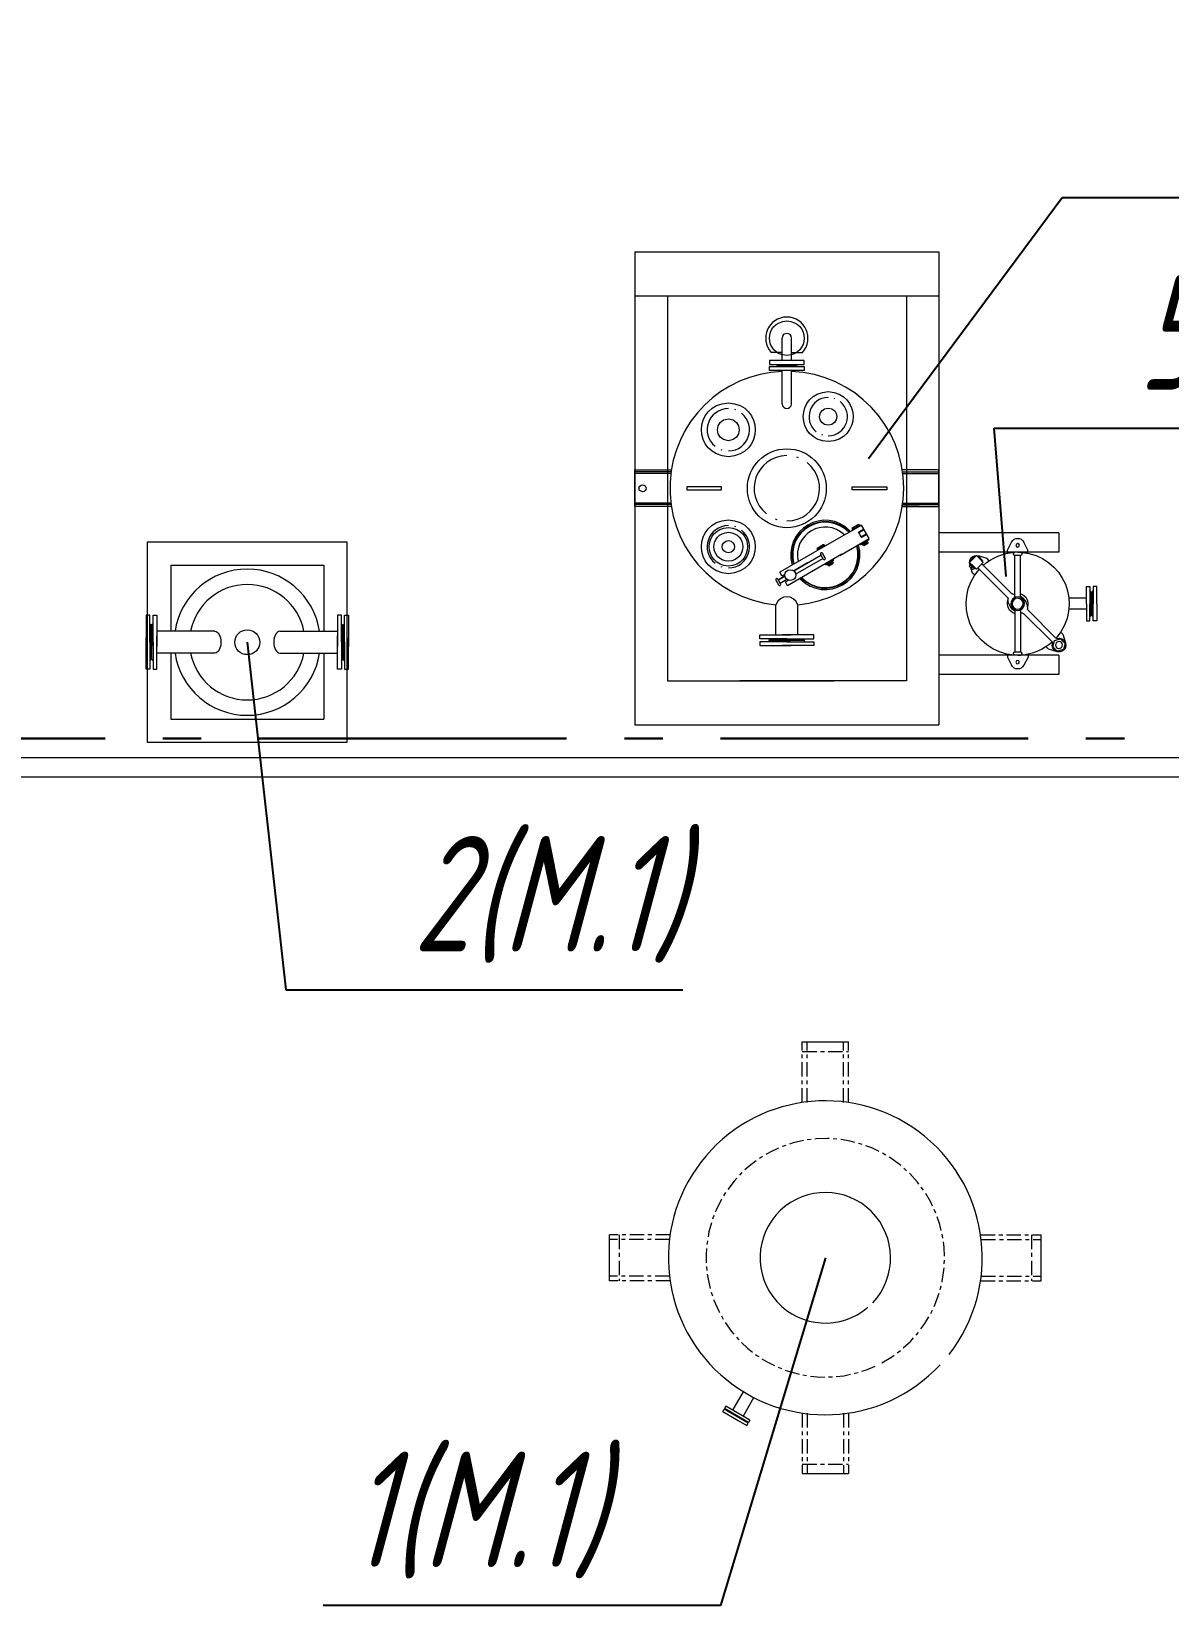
# Model space of a CAD drawing. Header units: millimetres. Extents: x -14296 to 10264, y -13087 to -5602.
# Drawn here: x -1694.94 to -1665.39, y -12678.34 to -12637.43 of the extents above; entities that cross this region are included whole.
import ezdxf
from ezdxf import colors
from ezdxf.entities.mleader import LeaderData, LeaderLine
from ezdxf.math import Vec2, Vec3

# ---------------------------------------------------------------- set-up
doc = ezdxf.new("R2010")
doc.units = ezdxf.units.MM
doc.linetypes.add('CENTER2', pattern=[1.125, 0.75, -0.125, 0.125, -0.125])
doc.linetypes.add('gost6', pattern=[12, 8, -1.5, 1, -1.5])
for name, color, linetype, lineweight in [('Заземление (Сущ)', 6, 'gost6', 25), ('Линия выноска', 137, 'Continuous', 25), ('Строительный', 251, 'Continuous', 13), ('Технологическое', 156, 'Continuous', 18)]:
    doc.layers.add(name, color=color, linetype=linetype, lineweight=lineweight)
doc.styles.add('Simplex', font='simplex.shx', dxfattribs={"width": 0.7, "oblique": 15})
doc.linetypes.add('ограждение1', pattern='A,0.25,-0.1,[133,ltypeshp.shx,S=0.1,R=0,X=-0.1,Y=0],-0.1,1', length=1.45)

# ---------------------------------------------------------------- blocks, each defined once
blk = doc.blocks.new('_None')

msp = doc.modelspace()

# ---------------------------------------------------------------- linework, layer by layer
at = {"layer": 'Заземление (Сущ)', "lineweight": 30}
msp.add_line((-1737.03241, -12655.80291), (-1554.80741, -12655.80291), dxfattribs=at)
at = {"layer": 'Строительный'}
for p, q in [((-1679.25788, -12643.15291), (-1679.25788, -12655.45291)), ((-1679.25788, -12643.15291), (-1671.35693, -12643.15291)), ((-1671.35693, -12643.15291), (-1671.35693, -12655.45291)), ((-1668.23723, -12650.464), (-1671.35693, -12650.464)), ((-1668.23723, -12650.464), (-1668.23723, -12650.964)), ((-1668.23723, -12650.964), (-1671.35693, -12650.964)), ((-1691.32567, -12651.30291), (-1687.34365, -12651.30291)), ((-1691.32567, -12651.30291), (-1691.32567, -12653.01853)), ((-1687.34365, -12651.30291), (-1687.34365, -12653.01853)), ((-1691.32567, -12653.58729), (-1691.32567, -12655.30291)), ((-1687.34365, -12653.58729), (-1687.34365, -12655.30291)), ((-1668.23723, -12653.64049), (-1671.35693, -12653.64049)), ((-1668.23723, -12653.64049), (-1668.23723, -12654.14049)), ((-1668.23723, -12654.14049), (-1671.35693, -12654.14049)), ((-1691.32567, -12655.30291), (-1687.34365, -12655.30291)), ((-1679.25788, -12655.45291), (-1671.35693, -12655.45291))]:
    msp.add_line(p, q, dxfattribs=at)
at = {"layer": 'Строительный', "ltscale": 0.3}
msp.add_line((-1739.30741, -12656.30291), (-1555.30741, -12656.30291), dxfattribs=at)
at = {"layer": 'Строительный', "linetype": 'ограждение1', "ltscale": 3}
msp.add_line((-1739.80741, -12656.80291), (-1555.80741, -12656.80291), dxfattribs=at)
at = {"layer": 'Строительный'}
for points in [[(-1679.25788, -12644.30291), (-1671.35693, -12644.30291)], [(-1678.41324, -12644.30291), (-1678.41324, -12654.30291), (-1674.08609, -12654.30291)], [(-1672.20157, -12644.30291), (-1672.20157, -12654.30291), (-1676.52873, -12654.30291)], [(-1691.93466, -12655.90291), (-1686.73466, -12655.90291), (-1686.73466, -12650.70291), (-1691.93466, -12650.70291), (-1691.93466, -12655.90291)]]:
    msp.add_lwpolyline(points, dxfattribs=at)
at = {"layer": 'Технологическое'}
for p, q in [((-1691.86413, -12653.30291), (-1691.86413, -12654.00338)), ((-1686.80519, -12653.30291), (-1686.80519, -12654.00338)), ((-1674.90741, -12663.69291), (-1673.70741, -12663.69291)), ((-1679.91741, -12669.90291), (-1679.91741, -12668.70291)), ((-1668.69741, -12669.90291), (-1668.69741, -12668.70291)), ((-1676.71054, -12673.26524), (-1676.4334, -12672.78523)), ((-1676.17116, -12672.939), (-1676.44727, -12673.41724)), ((-1676.97067, -12673.2998), (-1676.93667, -12673.24091)), ((-1676.97067, -12673.2998), (-1676.5723, -12673.5298)), ((-1676.31313, -12673.60091), (-1676.93667, -12673.24091)), ((-1676.89067, -12673.16124), (-1676.92467, -12673.22013)), ((-1676.30113, -12673.58013), (-1676.92467, -12673.22013)), ((-1676.26713, -12673.52124), (-1676.89067, -12673.16124)), ((-1676.8346, -12673.27213), (-1676.83021, -12673.28852)), ((-1676.40759, -12673.53252), (-1676.83021, -12673.28852)), ((-1676.8137, -12673.31191), (-1676.8077, -12673.30152)), ((-1676.74281, -12673.32513), (-1676.8017, -12673.29113)), ((-1676.483, -12673.47513), (-1676.42411, -12673.50913)), ((-1676.5723, -12673.5298), (-1676.34713, -12673.6598)), ((-1676.43611, -12673.52991), (-1676.43011, -12673.51952)), ((-1676.3912, -12673.52813), (-1676.40759, -12673.53252)), ((-1676.34713, -12673.6598), (-1676.31313, -12673.60091)), ((-1676.26713, -12673.52124), (-1676.30113, -12673.58013)), ((-1674.90741, -12674.91291), (-1673.70741, -12674.91291))]:
    msp.add_line(p, q, dxfattribs=at)
at = {"layer": 'Технологическое', "linetype": 'CENTER2', "ltscale": 0.5}
for p, q in [((-1674.90741, -12665.26727), (-1674.90741, -12663.69291)), ((-1674.78241, -12665.26727), (-1674.78241, -12663.69291)), ((-1673.83241, -12665.26727), (-1673.83241, -12663.69291)), ((-1673.70741, -12665.26727), (-1673.70741, -12663.69291)), ((-1674.90741, -12663.94291), (-1673.70741, -12663.94291)), ((-1678.34305, -12668.70291), (-1679.91741, -12668.70291)), ((-1678.35966, -12668.82791), (-1679.91741, -12668.82791)), ((-1679.66741, -12668.70291), (-1679.66741, -12669.90291)), ((-1670.27177, -12668.70291), (-1668.69741, -12668.70291)), ((-1670.25515, -12668.82791), (-1668.69741, -12668.82791)), ((-1668.94741, -12668.70291), (-1668.94741, -12669.90291)), ((-1678.35966, -12669.77791), (-1679.91741, -12669.77791)), ((-1670.25515, -12669.77791), (-1668.69741, -12669.77791)), ((-1678.34305, -12669.90291), (-1679.91741, -12669.90291)), ((-1670.27177, -12669.90291), (-1668.69741, -12669.90291)), ((-1674.90741, -12673.33855), (-1674.90741, -12674.91291)), ((-1674.78241, -12673.33855), (-1674.78241, -12674.91291)), ((-1673.83241, -12673.33855), (-1673.83241, -12674.91291)), ((-1673.70741, -12673.33855), (-1673.70741, -12674.91291)), ((-1674.90741, -12674.66291), (-1673.70741, -12674.66291))]:
    msp.add_line(p, q, dxfattribs=at)
at = {"layer": 'Технологическое', "linetype": 'Continuous'}
for points in [[(-1675.43291, -12645.98188), (-1675.43291, -12645.4005)], [(-1675.18402, -12645.98188), (-1675.18402, -12645.4005)], [(-1674.8578, -12645.98188), (-1675.75913, -12645.98188), (-1675.75913, -12646.08226)], [(-1675.75913, -12646.08226), (-1674.8578, -12646.08226)], [(-1675.43291, -12645.77275), (-1675.71522, -12645.77275)], [(-1675.5793, -12646.08226), (-1675.55837, -12646.10112)], [(-1675.55837, -12646.10112), (-1675.55837, -12646.122)], [(-1675.05855, -12646.10112), (-1675.55837, -12646.10112)], [(-1675.43291, -12645.96515), (-1675.43291, -12645.98188), (-1675.43291, -12645.96934)], [(-1675.18402, -12645.98188), (-1675.43291, -12645.98188)], [(-1675.18402, -12645.77275), (-1674.90171, -12645.77275)], [(-1675.18402, -12645.96515), (-1675.18402, -12645.98188), (-1675.18402, -12645.96934)], [(-1675.03766, -12646.08226), (-1675.05855, -12646.10112)], [(-1675.05855, -12646.10112), (-1675.05855, -12646.122)], [(-1674.8578, -12646.08226), (-1674.8578, -12645.98188)], [(-1675.75913, -12646.14086), (-1674.8578, -12646.14086)], [(-1674.8578, -12646.24124), (-1675.75913, -12646.24124), (-1675.75913, -12646.14086)], [(-1675.5793, -12646.14086), (-1675.55837, -12646.122)], [(-1675.05855, -12646.122), (-1675.55837, -12646.122)], [(-1675.18402, -12646.24124), (-1675.43291, -12646.24124)], [(-1675.43291, -12647.10909), (-1675.43291, -12646.24124)], [(-1675.18402, -12647.10909), (-1675.18402, -12646.24124)], [(-1675.03766, -12646.14086), (-1675.05855, -12646.122)], [(-1674.8578, -12646.14086), (-1674.8578, -12646.24124)], [(-1676.82779, -12647.23038), (-1676.82779, -12647.22829)], [(-1676.6354, -12647.26594), (-1676.66257, -12647.25761)], [(-1674.23248, -12646.9397), (-1674.23248, -12646.93764)], [(-1674.05681, -12646.97319), (-1674.08193, -12646.9648)], [(-1674.41027, -12647.90589), (-1674.38515, -12647.91424)], [(-1677.02228, -12648.29698), (-1676.99508, -12648.30536)], [(-1675.30741, -12648.4517), (-1675.30741, -12648.44964)], [(-1675.00835, -12648.50821), (-1675.05018, -12648.49357)], [(-1678.31052, -12649.77759), (-1679.25788, -12649.77759), (-1679.25788, -12648.82609), (-1678.31052, -12648.82609)], [(-1678.31889, -12648.87628), (-1679.25788, -12648.87628)], [(-1678.32517, -12648.91602), (-1679.25788, -12648.91602)], [(-1671.35906, -12649.77759), (-1671.35906, -12648.82609), (-1672.30641, -12648.82609)], [(-1672.29803, -12648.87628), (-1671.35906, -12648.87628)], [(-1672.29177, -12648.91602), (-1671.35906, -12648.91602)], [(-1677.00764, -12649.26104), (-1677.90901, -12649.26104), (-1677.90901, -12649.3426), (-1677.00764, -12649.3426), (-1677.00764, -12649.26104)], [(-1673.60928, -12649.26104), (-1672.70792, -12649.26104), (-1672.70792, -12649.3426), (-1673.60928, -12649.3426), (-1673.60928, -12649.26104)], [(-1678.32517, -12649.68766), (-1679.25788, -12649.68766)], [(-1678.31889, -12649.7274), (-1679.25788, -12649.7274)], [(-1671.86514, -12649.77759), (-1672.30641, -12649.77759), (-1671.35906, -12649.77759), (-1671.35906, -12649.39492)], [(-1672.29803, -12649.7274), (-1671.35906, -12649.7274)], [(-1672.29177, -12649.68766), (-1671.35906, -12649.68766)], [(-1675.60858, -12650.09547), (-1675.56674, -12650.1122)], [(-1676.82779, -12650.27323), (-1676.82779, -12650.27118)], [(-1676.6354, -12650.30669), (-1676.66257, -12650.29832)], [(-1674.12792, -12650.69779), (-1673.36877, -12650.26067)], [(-1673.40015, -12650.2565), (-1673.61765, -12650.38199)], [(-1673.61765, -12650.38199), (-1673.6072, -12650.39875)], [(-1673.4378, -12650.2419), (-1673.61139, -12650.34228), (-1673.6072, -12650.3297)], [(-1673.59464, -12650.36943), (-1673.61139, -12650.34228)], [(-1673.6072, -12650.3297), (-1673.45036, -12650.23981)], [(-1673.45036, -12650.23981), (-1673.4378, -12650.2419), (-1673.42316, -12650.26905)], [(-1673.30815, -12650.36524), (-1673.44825, -12650.44475)], [(-1673.38344, -12650.5535), (-1673.37714, -12650.56601), (-1673.44825, -12650.44475), (-1673.36669, -12650.58274)], [(-1673.23912, -12650.48655), (-1673.29977, -12650.38199), (-1673.4378, -12650.46145)], [(-1673.40015, -12650.2565), (-1673.3897, -12650.27323)], [(-1673.23912, -12650.48655), (-1673.37714, -12650.56601)], [(-1673.36877, -12650.42171), (-1673.37295, -12650.41335)], [(-1673.37295, -12650.57437), (-1673.27676, -12650.52001), (-1673.27258, -12650.52837)], [(-1673.30815, -12650.36524), (-1673.36877, -12650.26067)], [(-1673.22867, -12650.50331), (-1673.36669, -12650.58274)], [(-1673.34787, -12650.39875), (-1673.35206, -12650.39038)], [(-1673.30396, -12650.53465), (-1673.30815, -12650.52627)], [(-1673.17012, -12650.60788), (-1673.22867, -12650.50331)], [(-1674.07564, -12650.66848), (-1675.49145, -12651.48622)], [(-1674.30985, -12650.78142), (-1674.52736, -12650.90692)], [(-1674.52736, -12650.90692), (-1674.51691, -12650.92367)], [(-1674.45417, -12650.82952), (-1674.51898, -12650.8672), (-1674.3475, -12650.76682)], [(-1674.51691, -12650.85464), (-1674.51898, -12650.8672), (-1674.50435, -12650.89434)], [(-1674.51691, -12650.85464), (-1674.36006, -12650.76473)], [(-1674.30985, -12651.11605), (-1674.37888, -12650.99472), (-1674.38933, -12650.98218), (-1674.40397, -12650.98009), (-1674.42071, -12650.98218), (-1674.43116, -12650.99472), (-1674.43535, -12651.00938), (-1674.43116, -12651.02405)], [(-1674.37888, -12650.99472), (-1674.30985, -12651.11605)], [(-1674.36006, -12650.76473), (-1674.3475, -12650.76682), (-1674.33079, -12650.794)], [(-1674.30985, -12650.78142), (-1674.2994, -12650.79819)], [(-1673.92716, -12651.04491), (-1673.17012, -12650.60788)], [(-1673.39807, -12650.76263), (-1673.40641, -12650.74378)], [(-1673.19102, -12650.62039), (-1673.17638, -12650.64551), (-1673.39178, -12650.77096), (-1673.39807, -12650.76263)], [(-1673.18057, -12650.63715), (-1673.39807, -12650.76263)], [(-1673.3186, -12650.78559), (-1673.34368, -12650.74378)], [(-1673.30604, -12650.78978), (-1673.3186, -12650.78559), (-1673.19939, -12650.71658)], [(-1673.31022, -12650.7459), (-1673.23912, -12650.70616)], [(-1673.25586, -12650.70407), (-1673.30185, -12650.73122), (-1673.30604, -12650.7354), (-1673.30604, -12650.74378), (-1673.29977, -12650.74796), (-1673.2914, -12650.74796), (-1673.24541, -12650.72077), (-1673.24123, -12650.71454), (-1673.24123, -12650.70616), (-1673.24749, -12650.70198), (-1673.25586, -12650.70407)], [(-1673.30604, -12650.78978), (-1673.20147, -12650.73122)], [(-1673.2224, -12650.67267), (-1673.19939, -12650.71658), (-1673.20147, -12650.73122)], [(-1673.18057, -12650.63715), (-1673.19102, -12650.62039)], [(-1677.02228, -12651.33774), (-1676.99508, -12651.34606)], [(-1673.87696, -12651.01567), (-1675.29069, -12651.83334)], [(-1675.12966, -12651.45063), (-1674.42071, -12651.04074)], [(-1674.76995, -12651.24359), (-1675.12966, -12651.45063)], [(-1675.07945, -12651.5364), (-1674.37051, -12651.12861)], [(-1674.43116, -12651.02405), (-1674.36006, -12651.14531)], [(-1674.36006, -12651.14531), (-1674.34961, -12651.15576), (-1674.33497, -12651.15998), (-1674.32034, -12651.15576), (-1674.30985, -12651.14531), (-1674.3057, -12651.1307), (-1674.30985, -12651.11605)], [(-1674.3057, -12651.28755), (-1674.31615, -12651.27079)], [(-1674.09027, -12651.16204), (-1674.3057, -12651.28755)], [(-1674.3057, -12651.28755), (-1674.30151, -12651.29587)], [(-1674.23878, -12651.26032), (-1674.30151, -12651.29587), (-1674.08609, -12651.17043)], [(-1674.2283, -12651.3126), (-1674.25342, -12651.26873)], [(-1674.21577, -12651.3147), (-1674.2283, -12651.3126), (-1674.10702, -12651.2415)], [(-1674.21785, -12651.27079), (-1674.14885, -12651.23108)], [(-1674.16557, -12651.22899), (-1674.21158, -12651.25614), (-1674.21577, -12651.26242), (-1674.21577, -12651.26873), (-1674.20947, -12651.2729), (-1674.20114, -12651.2729), (-1674.15512, -12651.24569), (-1674.15093, -12651.23941), (-1674.15093, -12651.23318), (-1674.15719, -12651.2269), (-1674.16557, -12651.22899)], [(-1674.21577, -12651.3147), (-1674.11121, -12651.25614)], [(-1674.13211, -12651.19759), (-1674.10702, -12651.2415), (-1674.11121, -12651.25614)], [(-1674.08609, -12651.17043), (-1674.10072, -12651.14531)], [(-1675.47055, -12651.78524), (-1675.53955, -12651.66395), (-1675.55, -12651.65353), (-1675.56463, -12651.64934), (-1675.58138, -12651.65353), (-1675.59183, -12651.66395), (-1675.59602, -12651.67858), (-1675.59183, -12651.69325)], [(-1675.59183, -12651.69325), (-1675.52072, -12651.81451)], [(-1675.3555, -12651.5803), (-1675.5291, -12651.68068)], [(-1675.5291, -12651.68068), (-1675.3555, -12651.5803)], [(-1675.52072, -12651.81451), (-1675.51027, -12651.82707), (-1675.49564, -12651.83124), (-1675.481, -12651.82707), (-1675.47055, -12651.81451), (-1675.46636, -12651.79991), (-1675.47055, -12651.78524)], [(-1675.43498, -12651.5803), (-1675.49145, -12651.48622)], [(-1675.47889, -12651.76851), (-1675.30533, -12651.66813)], [(-1675.43498, -12651.5803), (-1675.3555, -12651.53431)], [(-1675.34505, -12651.73714), (-1675.26561, -12651.69116)], [(-1675.29069, -12651.83334), (-1675.34505, -12651.73714)], [(-1675.30741, -12652.12198), (-1675.30741, -12652.11989)], [(-1691.96449, -12652.60244), (-1691.96449, -12653.41583)], [(-1691.86413, -12652.60244), (-1691.96449, -12652.60244), (-1691.96449, -12653.18162)], [(-1691.86413, -12653.30291), (-1691.86413, -12652.60244)], [(-1691.78466, -12652.60244), (-1691.68429, -12652.60244), (-1691.68429, -12653.41583)], [(-1691.78466, -12653.30291), (-1691.78466, -12652.60244)], [(-1686.88466, -12652.60244), (-1686.98502, -12652.60244), (-1686.98502, -12653.41583)], [(-1686.88466, -12653.30291), (-1686.88466, -12652.60244)], [(-1686.80519, -12653.30291), (-1686.80519, -12652.60244)], [(-1686.80519, -12652.60244), (-1686.70483, -12652.60244), (-1686.70483, -12653.18162)], [(-1686.70483, -12652.60244), (-1686.70483, -12653.41583)], [(-1675.59394, -12653.11325), (-1675.59394, -12652.32902)], [(-1675.02302, -12653.11325), (-1675.02302, -12652.32902)], [(-1691.86413, -12652.82406), (-1691.83276, -12652.85333)], [(-1691.81394, -12652.85333), (-1691.83276, -12652.85333)], [(-1691.78466, -12652.82406), (-1691.81394, -12652.85333), (-1691.81394, -12653.39701)], [(-1690.17682, -12653.01853), (-1691.68429, -12653.01853)], [(-1688.49249, -12653.01853), (-1686.98502, -12653.01853)], [(-1686.88466, -12652.82406), (-1686.85537, -12652.85333), (-1686.85537, -12653.39701)], [(-1686.85537, -12652.85333), (-1686.83655, -12652.85333)], [(-1686.80519, -12652.82406), (-1686.83655, -12652.85333)], [(-1691.96449, -12654.00338), (-1691.96449, -12653.1921)], [(-1691.86413, -12654.00338), (-1691.96449, -12654.00338), (-1691.96449, -12653.42628)], [(-1691.86413, -12653.30291), (-1691.86413, -12654.00338)], [(-1691.78466, -12653.78383), (-1691.81394, -12653.75249), (-1691.81394, -12653.21092)], [(-1691.78466, -12654.00338), (-1691.68429, -12654.00338), (-1691.68429, -12653.1921)], [(-1691.78466, -12653.30291), (-1691.78466, -12654.00338)], [(-1691.68429, -12653.81103), (-1691.68429, -12653.13982)], [(-1686.98502, -12653.81103), (-1686.98502, -12653.13982)], [(-1686.88466, -12654.00338), (-1686.98502, -12654.00338), (-1686.98502, -12653.1921)], [(-1686.88466, -12653.78383), (-1686.85537, -12653.75249), (-1686.85537, -12653.21092)], [(-1686.88466, -12653.30291), (-1686.88466, -12654.00338)], [(-1686.80519, -12653.30291), (-1686.80519, -12654.00338)], [(-1686.80519, -12654.00338), (-1686.70483, -12654.00338), (-1686.70483, -12653.42628)], [(-1686.70483, -12654.00338), (-1686.70483, -12653.1921)], [(-1676.00801, -12653.11325), (-1675.19658, -12653.11325)], [(-1676.00801, -12653.21154), (-1676.00801, -12653.11325), (-1675.4308, -12653.11325)], [(-1675.30741, -12653.21154), (-1676.00801, -12653.21154)], [(-1676.00801, -12653.29306), (-1676.00801, -12653.39136), (-1675.19658, -12653.39136)], [(-1675.30741, -12653.29306), (-1676.00801, -12653.29306)], [(-1675.78843, -12653.21154), (-1675.75913, -12653.24287)], [(-1675.78843, -12653.29306), (-1675.75913, -12653.26169), (-1675.2154, -12653.26169)], [(-1674.8578, -12653.24287), (-1675.75913, -12653.24287)], [(-1675.75913, -12653.26169), (-1675.75913, -12653.24287)], [(-1674.60891, -12653.11325), (-1675.42035, -12653.11325)], [(-1674.60891, -12653.29306), (-1674.60891, -12653.39136), (-1675.42035, -12653.39136)], [(-1674.82853, -12653.29306), (-1674.8578, -12653.26169), (-1675.40152, -12653.26169)], [(-1675.30741, -12653.21154), (-1674.60891, -12653.21154)], [(-1675.30741, -12653.29306), (-1674.60891, -12653.29306)], [(-1674.60891, -12653.21154), (-1674.60891, -12653.11325), (-1675.18613, -12653.11325)], [(-1674.82853, -12653.21154), (-1674.8578, -12653.24287)], [(-1674.8578, -12653.26169), (-1674.8578, -12653.24287)], [(-1691.86413, -12653.78383), (-1691.83276, -12653.75249)], [(-1691.81394, -12653.75249), (-1691.83276, -12653.75249)], [(-1690.17682, -12653.58729), (-1691.68429, -12653.58729)], [(-1688.49249, -12653.58729), (-1686.98502, -12653.58729)], [(-1686.85537, -12653.75249), (-1686.83655, -12653.75249)], [(-1686.80519, -12653.78383), (-1686.83655, -12653.75249)]]:
    msp.add_lwpolyline(points, dxfattribs=at)
at = {"layer": 'Технологическое'}
for points in [[(-1669.57532, -12650.98974), (-1669.57532, -12650.90923), (-1669.46578, -12650.7007)], [(-1669.41497, -12650.99831), (-1669.41299, -12650.9871), (-1669.40705, -12650.9772), (-1669.39912, -12650.96928), (-1669.3899, -12650.964), (-1669.37867, -12650.96202)], [(-1669.41497, -12650.99831), (-1669.41431, -12651.01613)], [(-1669.3074, -12650.96202), (-1669.37867, -12650.96202)], [(-1669.3074, -12650.96202), (-1669.23548, -12650.96268), (-1669.22493, -12650.964), (-1669.21436, -12650.96929), (-1669.20644, -12650.9772), (-1669.20182, -12650.98711), (-1669.19985, -12650.99832)], [(-1669.19985, -12650.99832), (-1669.2005, -12651.01614)], [(-1669.04015, -12650.98907), (-1669.04015, -12650.90856), (-1669.14969, -12650.70004)], [(-1670.53216, -12651.28933), (-1670.56845, -12651.32562)], [(-1670.56845, -12651.32562), (-1670.47805, -12651.41602), (-1670.44176, -12651.37973)], [(-1670.46816, -12651.31638), (-1670.55658, -12651.22796), (-1670.46816, -12651.13953)], [(-1670.54469, -12651.30186), (-1670.55129, -12651.28075)], [(-1670.5315, -12651.25304), (-1670.54998, -12651.27151), (-1670.42394, -12651.39755), (-1670.40546, -12651.37908)], [(-1670.4312, -12651.07618), (-1670.5315, -12651.17648)], [(-1670.5183, -12651.18968), (-1670.5315, -12651.17648)], [(-1670.42459, -12651.56318), (-1670.48135, -12651.50642), (-1670.52292, -12651.37115)], [(-1670.29131, -12651.13953), (-1670.37973, -12651.05111), (-1670.46816, -12651.13953)], [(-1670.46816, -12651.31638), (-1670.37973, -12651.40481), (-1670.29131, -12651.31638)], [(-1670.4312, -12651.07618), (-1670.418, -12651.08938)], [(-1670.35465, -12651.07619), (-1670.33683, -12651.05837), (-1670.2108, -12651.18441), (-1670.22861, -12651.20222)], [(-1669.56806, -12652.13992), (-1670.34145, -12651.36653)], [(-1670.04582, -12651.18441), (-1670.10258, -12651.12765), (-1670.32825, -12651.05771)], [(-1670.29131, -12651.13953), (-1670.20288, -12651.22796), (-1670.29131, -12651.31638)], [(-1670.24115, -12651.26623), (-1669.46776, -12652.03962)], [(-1669.3074, -12651.05176), (-1669.37867, -12651.05176), (-1669.38989, -12651.04979), (-1669.39979, -12651.04517), (-1669.40771, -12651.03725), (-1669.41299, -12651.02668), (-1669.41431, -12651.01613)], [(-1669.37867, -12652.13794), (-1669.37867, -12651.05176)], [(-1669.23614, -12651.05177), (-1669.3074, -12651.05176)], [(-1669.23548, -12652.1386), (-1669.23614, -12651.05177)], [(-1669.56806, -12652.13992), (-1669.56212, -12652.14717), (-1669.55816, -12652.15642), (-1669.55685, -12652.16566)], [(-1669.44202, -12652.04952), (-1669.45192, -12652.04886), (-1669.46051, -12652.04556), (-1669.46776, -12652.03962)], [(-1669.44202, -12652.04952), (-1669.41035, -12652.05084), (-1669.37867, -12652.05347)], [(-1669.40177, -12652.0515), (-1669.37867, -12652.04424)], [(-1669.23548, -12652.10561), (-1669.19918, -12652.13134), (-1669.16619, -12652.16038)], [(-1667.52109, -12652.15972), (-1667.97576, -12652.15906)], [(-1667.5211, -12652.30225), (-1667.52175, -12651.85551), (-1667.432, -12651.85551), (-1667.43135, -12652.30225)], [(-1667.39571, -12651.99871), (-1667.432, -12651.96242)], [(-1667.34226, -12651.96242), (-1667.37855, -12651.99871), (-1667.39571, -12651.99871)], [(-1667.39571, -12651.99871), (-1667.39571, -12652.30225)], [(-1667.37855, -12651.99871), (-1667.37855, -12652.30225)], [(-1667.25318, -12651.85617), (-1667.34226, -12651.85551), (-1667.34291, -12652.30225)], [(-1667.25317, -12652.30225), (-1667.25318, -12651.85617)], [(-1669.37933, -12652.49494), (-1669.41431, -12652.47052), (-1669.44664, -12652.44084)], [(-1669.37867, -12652.46524), (-1669.37867, -12653.55274)], [(-1669.23548, -12652.4659), (-1669.23613, -12653.55274)], [(-1669.20842, -12652.55103), (-1669.23613, -12652.56027)], [(-1669.17081, -12652.5517), (-1669.2038, -12652.5517), (-1669.23547, -12652.54774)], [(-1669.17081, -12652.5517), (-1669.16157, -12652.55301), (-1669.15232, -12652.55697), (-1669.14507, -12652.56291)], [(-1669.14507, -12652.56291), (-1668.41458, -12653.29341)], [(-1669.04477, -12652.46261), (-1669.05071, -12652.45536), (-1669.05467, -12652.44611), (-1669.05533, -12652.43622)], [(-1668.31362, -12653.19376), (-1669.04477, -12652.46261)], [(-1667.52109, -12652.44479), (-1667.97509, -12652.4448)], [(-1667.5211, -12652.30225), (-1667.52109, -12652.74833), (-1667.432, -12652.749), (-1667.43135, -12652.30225)], [(-1667.39571, -12652.6058), (-1667.43135, -12652.64143)], [(-1667.39571, -12652.6058), (-1667.39571, -12652.30225)], [(-1667.34291, -12652.64143), (-1667.37855, -12652.6058), (-1667.39571, -12652.6058)], [(-1667.37855, -12652.6058), (-1667.37855, -12652.30225)], [(-1667.25317, -12652.30225), (-1667.25318, -12652.74833), (-1667.34226, -12652.749), (-1667.34291, -12652.30225)], [(-1668.18956, -12653.04067), (-1668.1328, -12653.09743), (-1668.06286, -12653.3231)], [(-1668.56899, -12653.41878), (-1668.51157, -12653.4762), (-1668.2859, -12653.54614)], [(-1668.41458, -12653.29341), (-1668.40797, -12653.30396), (-1668.40467, -12653.3165), (-1668.40534, -12653.32904)], [(-1668.35056, -12653.25975), (-1668.1922, -12653.21753), (-1668.0754, -12653.33433), (-1668.11829, -12653.49335), (-1668.27733, -12653.53493), (-1668.39346, -12653.41879), (-1668.35056, -12653.25975)], [(-1668.2793, -12653.203), (-1668.29184, -12653.20366), (-1668.30371, -12653.20102), (-1668.31362, -12653.19376)], [(-1669.57467, -12653.61411), (-1669.57467, -12653.69462), (-1669.46447, -12653.9038)], [(-1669.37867, -12653.55274), (-1669.3074, -12653.55274)], [(-1669.30741, -12653.64117), (-1669.23548, -12653.64182)], [(-1669.3074, -12653.55274), (-1669.23613, -12653.55274), (-1669.22492, -12653.55472), (-1669.21502, -12653.55935), (-1669.20711, -12653.56726), (-1669.20248, -12653.57716), (-1669.2005, -12653.58837)], [(-1669.19985, -12653.60619), (-1669.20181, -12653.61741), (-1669.2071, -12653.62665), (-1669.21502, -12653.63457), (-1669.22492, -12653.64051), (-1669.23548, -12653.64182)], [(-1669.19985, -12653.60619), (-1669.2005, -12653.58837)], [(-1669.03817, -12653.61477), (-1669.03883, -12653.69593), (-1669.14902, -12653.9038)]]:
    msp.add_lwpolyline(points, dxfattribs=at)
msp.add_circle((-1689.33466, -12653.30291), 0.32332, dxfattribs=at)
for centre, radius, start, end in [((-1689.33466, -12653.30291), 1.9, 8.608061, 171.391939), ((-1689.33466, -12653.30291), 1.5, 10.92872, 169.07128), ((-1689.33466, -12653.30291), 1.9, 188.608061, 351.391939), ((-1689.33466, -12653.30291), 1.5, 190.92872, 349.07128), ((-1674.30741, -12669.30291), 4.08, 322.023707, 316.940499), ((-1674.30741, -12669.30291), 1.69736, 316.537615, 310.751256)]:
    msp.add_arc(centre, radius, start, end, dxfattribs=at)
at = {"layer": 'Технологическое', "linetype": 'CENTER2', "ltscale": 0.5}
msp.add_arc((-1674.30741, -12669.30291), 3.1, 298.363511, 296.025747, dxfattribs=at)
at = {"layer": 'Технологическое', "extrusion": (0, 0, -1)}
msp.add_ellipse((-1690.17682, -12653.30291), major_axis=(0, 0.28438), ratio=0.54402475, start_param=0, end_param=3.14159265, dxfattribs=at)
at = {"layer": 'Технологическое'}
msp.add_ellipse((-1688.49249, -12653.30291), major_axis=(0, 0.28438), ratio=0.54402475, start_param=0, end_param=3.14159265, dxfattribs=at)
at = {"layer": 'Технологическое', "linetype": 'Continuous'}
for points, knots in [([(-1674.90171, -12645.77275), (-1674.58447, -12645.4129), (-1674.82584, -12644.86029), (-1675.30741, -12644.85052), (-1675.78986, -12644.8592), (-1676.03272, -12645.4095), (-1675.71522, -12645.77275)], [0, 0, 0, 0, 1, 1, 1, 2, 2, 2, 2]), ([(-1675.30741, -12644.9509), (-1675.90811, -12644.98307), (-1675.90621, -12645.82047), (-1675.30741, -12645.85227), (-1674.71147, -12645.81935), (-1674.70956, -12644.98419), (-1675.30741, -12644.9509)], [0, 0, 0, 0, 1, 1, 1, 2, 2, 2, 2]), ([(-1675.43291, -12646.26421), (-1677.00193, -12646.3296), (-1678.26033, -12647.57391), (-1678.34398, -12649.14188), (-1678.42798, -12650.77319), (-1677.2196, -12652.17224), (-1675.59394, -12652.32902)], [0, 0, 0, 0, 1, 1, 1, 2, 2, 2, 2]), ([(-1675.02302, -12652.32902), (-1673.45768, -12652.17719), (-1672.27152, -12650.87615), (-1672.26876, -12649.30291), (-1672.26941, -12647.6698), (-1673.55247, -12646.33263), (-1675.18402, -12646.26421)], [0, 0, 0, 0, 1, 1, 1, 2, 2, 2, 2]), ([(-1674.23248, -12646.78916), (-1675.09661, -12646.82882), (-1675.09583, -12648.05099), (-1674.23248, -12648.08995), (-1673.37074, -12648.04837), (-1673.36993, -12646.83144), (-1674.23248, -12646.78916)], [0, 0, 0, 0, 1, 1, 1, 2, 2, 2, 2]), ([(-1676.82779, -12647.08191), (-1677.75808, -12647.12335), (-1677.75808, -12648.43959), (-1676.82779, -12648.48099), (-1675.89994, -12648.43717), (-1675.89994, -12647.12575), (-1676.82779, -12647.08191)], [0, 0, 0, 0, 1, 1, 1, 2, 2, 2, 2]), ([(-1674.23248, -12647.21575), (-1674.53675, -12647.23028), (-1674.52899, -12647.65259), (-1674.23248, -12647.66541), (-1673.93649, -12647.6514), (-1673.93336, -12647.22907), (-1674.23248, -12647.21575)], [0, 0, 0, 0, 1, 1, 1, 2, 2, 2, 2]), ([(-1676.82779, -12647.49598), (-1677.20748, -12647.51244), (-1677.20752, -12648.0505), (-1676.82779, -12648.0669), (-1676.44956, -12648.04771), (-1676.44956, -12647.51526), (-1676.82779, -12647.49598)], [0, 0, 0, 0, 1, 1, 1, 2, 2, 2, 2]), ([(-1675.30741, -12648.27603), (-1675.87727, -12648.27879), (-1676.33155, -12648.73306), (-1676.33423, -12649.30291), (-1676.33039, -12649.87191), (-1675.87642, -12650.32489), (-1675.30741, -12650.32764), (-1674.73921, -12650.32373), (-1674.28654, -12649.87107), (-1674.28269, -12649.30291), (-1674.28541, -12648.73386), (-1674.73843, -12648.27995), (-1675.30741, -12648.27603)], [0, 0, 0, 0, 1, 1, 1, 2, 2, 2, 3, 3, 3, 4, 4, 4, 4]), ([(-1679.05922, -12649.21085), (-1679.17936, -12649.22583), (-1679.17929, -12649.37788), (-1679.05922, -12649.39279), (-1678.93903, -12649.38356), (-1678.93896, -12649.22016), (-1679.05922, -12649.21085)], [0, 0, 0, 0, 1, 1, 1, 2, 2, 2, 2]), ([(-1676.82779, -12650.12268), (-1677.75786, -12650.16392), (-1677.75842, -12651.48075), (-1676.82779, -12651.52173), (-1675.8996, -12651.4783), (-1675.90021, -12650.16634), (-1676.82779, -12650.12268)], [0, 0, 0, 0, 1, 1, 1, 2, 2, 2, 2]), ([(-1676.82779, -12650.32133), (-1677.49422, -12650.35653), (-1677.49146, -12651.28968), (-1676.82779, -12651.32307), (-1676.16466, -12651.28796), (-1676.1636, -12650.35731), (-1676.82779, -12650.32133)], [0, 0, 0, 0, 1, 1, 1, 2, 2, 2, 2]), ([(-1676.82779, -12650.44685), (-1677.32661, -12650.46977), (-1677.3274, -12651.17475), (-1676.82779, -12651.19759), (-1676.33032, -12651.17284), (-1676.3311, -12650.47173), (-1676.82779, -12650.44685)], [0, 0, 0, 0, 1, 1, 1, 2, 2, 2, 2]), ([(-1673.44198, -12650.45313), (-1673.44198, -12650.45313), (-1673.34787, -12650.39875), (-1673.34787, -12650.39875), (-1673.34787, -12650.39875), (-1673.44198, -12650.45313), (-1673.44198, -12650.45313)], [0, 0, 0, 0, 1, 1, 1, 2, 2, 2, 2]), ([(-1676.82779, -12650.66226), (-1677.04134, -12650.67437), (-1677.04172, -12650.97005), (-1676.82779, -12650.98218), (-1676.61695, -12650.96911), (-1676.61723, -12650.67536), (-1676.82779, -12650.66226)], [0, 0, 0, 0, 1, 1, 1, 2, 2, 2, 2]), ([(-1675.21748, -12651.41926), (-1675.40326, -12651.4307), (-1675.40326, -12651.6881), (-1675.21748, -12651.69953), (-1675.03173, -12651.6881), (-1675.03173, -12651.4307), (-1675.21748, -12651.41926)], [0, 0, 0, 0, 1, 1, 1, 2, 2, 2, 2]), ([(-1691.83276, -12652.85333), (-1691.83276, -12652.85333), (-1691.83276, -12653.75249), (-1691.83276, -12653.75249), (-1691.83276, -12653.75249), (-1691.83276, -12652.85333), (-1691.83276, -12652.85333)], [0, 0, 0, 0, 1, 1, 1, 2, 2, 2, 2]), ([(-1686.83655, -12652.85333), (-1686.83655, -12652.85333), (-1686.83655, -12653.75249), (-1686.83655, -12653.75249), (-1686.83655, -12653.75249), (-1686.83655, -12652.85333), (-1686.83655, -12652.85333)], [0, 0, 0, 0, 1, 1, 1, 2, 2, 2, 2])]:
    msp.add_open_spline(points, degree=3, knots=knots, dxfattribs=at)
for points in [[(-1675.18402, -12645.4005), (-1675.19154, -12645.23662), (-1675.42542, -12645.23662), (-1675.43291, -12645.4005)], [(-1676.82779, -12647.23038), (-1677.34853, -12647.23709), (-1677.5787, -12647.88591), (-1677.16868, -12648.21121)], [(-1675.43291, -12647.10909), (-1675.41616, -12647.2635), (-1675.20077, -12647.2635), (-1675.18402, -12647.10909)], [(-1674.23248, -12646.9397), (-1674.70643, -12646.94399), (-1674.91141, -12647.53196), (-1674.5441, -12647.83063)], [(-1674.23248, -12647.93938), (-1673.75663, -12647.93024), (-1673.55387, -12647.35084), (-1673.92298, -12647.04845)], [(-1676.82779, -12648.3325), (-1676.30779, -12648.32265), (-1676.07905, -12647.67814), (-1676.48901, -12647.35171)], [(-1675.30741, -12648.4517), (-1676.11765, -12648.46659), (-1676.46171, -12649.45292), (-1675.83653, -12649.9679)], [(-1675.30741, -12650.15194), (-1674.49836, -12650.13775), (-1674.15505, -12649.14833), (-1674.7804, -12648.63575)], [(-1673.649, -12650.42171), (-1674.32068, -12649.73274), (-1675.43097, -12650.37814), (-1675.16731, -12651.30006)], [(-1673.68039, -12650.44057), (-1674.31969, -12649.78843), (-1675.37936, -12650.39989), (-1675.13803, -12651.28127)], [(-1673.69295, -12650.44685), (-1674.32701, -12649.81471), (-1675.35775, -12650.41073), (-1675.1234, -12651.27499)], [(-1673.80585, -12650.51164), (-1674.34379, -12650.01552), (-1675.17374, -12650.49654), (-1675.01254, -12651.21013)], [(-1676.82779, -12650.27323), (-1677.34826, -12650.27414), (-1677.5787, -12650.92867), (-1677.16868, -12651.25197)], [(-1676.82779, -12651.37329), (-1676.30768, -12651.36318), (-1676.07895, -12650.71917), (-1676.48901, -12650.39247)], [(-1674.96863, -12651.64516), (-1674.29964, -12652.33547), (-1673.18694, -12651.69409), (-1673.44825, -12650.76886)], [(-1674.93724, -12651.62839), (-1674.29226, -12652.2785), (-1673.23827, -12651.66791), (-1673.47963, -12650.78559)], [(-1674.92472, -12651.62002), (-1674.29188, -12652.25408), (-1673.26138, -12651.65995), (-1673.49216, -12650.794)], [(-1675.02302, -12652.32902), (-1675.12084, -12652.05324), (-1675.49598, -12652.05411), (-1675.59394, -12652.32902)]]:
    msp.add_open_spline(points, degree=3, dxfattribs=at)
at = {"layer": 'Технологическое'}
for points in [[(-1669.46578, -12650.7007), (-1669.3984, -12650.57288), (-1669.21862, -12650.5738), (-1669.14969, -12650.70004)], [(-1670.20221, -12651.30516), (-1669.98223, -12651.1064), (-1669.6887, -12650.98224), (-1669.39253, -12650.96532)], [(-1669.22227, -12650.96532), (-1668.10203, -12651.04738), (-1667.56847, -12652.35358), (-1668.31031, -12653.19707)], [(-1669.39253, -12653.63918), (-1670.51375, -12653.55587), (-1671.04736, -12652.24839), (-1670.30252, -12651.40546)], [(-1670.55129, -12651.28075), (-1670.59325, -12651.14517), (-1670.46529, -12651.01508), (-1670.32825, -12651.05771)], [(-1669.2005, -12651.01614), (-1669.20032, -12651.03688), (-1669.21574, -12651.05097), (-1669.23614, -12651.05177)], [(-1669.37867, -12652.56027), (-1669.53178, -12652.51837), (-1669.61579, -12652.3505), (-1669.55618, -12652.20327)], [(-1669.44664, -12652.44084), (-1669.52048, -12652.36639), (-1669.55941, -12652.2706), (-1669.55685, -12652.16566)], [(-1669.23613, -12652.04424), (-1669.0848, -12652.0837), (-1669.0009, -12652.25098), (-1669.05665, -12652.39662)], [(-1669.16619, -12652.16038), (-1669.09559, -12652.22898), (-1669.05124, -12652.33773), (-1669.05533, -12652.43622)], [(-1668.41193, -12653.29869), (-1668.63924, -12653.50061), (-1668.91856, -12653.61936), (-1669.22228, -12653.63919)], [(-1669.30741, -12653.64117), (-1669.35616, -12653.64236), (-1669.42324, -12653.65895), (-1669.41431, -12653.58838)], [(-1669.41431, -12653.58838), (-1669.41268, -12653.56641), (-1669.40065, -12653.55438), (-1669.37867, -12653.55274)], [(-1669.14902, -12653.9038), (-1669.21692, -12654.03142), (-1669.3983, -12654.03025), (-1669.46447, -12653.9038)]]:
    msp.add_open_spline(points, degree=3, dxfattribs=at)
for points in [[(-1669.33908, -12650.75218), (-1669.29633, -12650.71152), (-1669.23576, -12650.77221), (-1669.27639, -12650.81486), (-1669.31854, -12650.8563), (-1669.38051, -12650.79435), (-1669.33908, -12650.75218)], [(-1670.51499, -12651.33815), (-1670.49854, -12651.32196), (-1670.47428, -12651.34592), (-1670.49058, -12651.36257), (-1670.50604, -12651.37908), (-1670.5315, -12651.35365), (-1670.51499, -12651.33815)], [(-1669.43344, -12652.17556), (-1669.25774, -12652.01657), (-1669.02177, -12652.25183), (-1669.18071, -12652.42829), (-1669.3573, -12652.58834), (-1669.59353, -12652.35135), (-1669.43344, -12652.17556)], [(-1669.40837, -12652.20063), (-1669.26679, -12652.07385), (-1669.07937, -12652.26191), (-1669.20579, -12652.40321), (-1669.34743, -12652.53019), (-1669.536, -12652.34344), (-1669.40837, -12652.20063)], [(-1668.2793, -12653.203), (-1668.10784, -12653.15991), (-1667.98543, -12653.35699), (-1668.09849, -12653.49204), (-1668.22634, -12653.63366), (-1668.45116, -12653.5135), (-1668.40534, -12653.32904)], [(-1668.29645, -12653.31255), (-1668.21038, -12653.2312), (-1668.08894, -12653.35169), (-1668.17042, -12653.43858), (-1668.2577, -12653.51915), (-1668.37688, -12653.39894), (-1668.29645, -12653.31255)], [(-1669.33776, -12653.78898), (-1669.2943, -12653.74906), (-1669.23562, -12653.80855), (-1669.27507, -12653.85167), (-1669.31834, -12653.89272), (-1669.37927, -12653.83261), (-1669.33776, -12653.78898)]]:
    msp.add_open_spline(points, degree=3, knots=[0, 0, 0, 0, 1, 1, 1, 2, 2, 2, 2], dxfattribs=at)

# ---------------------------------------------------------------- leaders
at = {"layer": 'Линия выноска'}
ml = msp.add_multileader_mtext('Standard', dxfattribs=at)
ml.set_content('{\\W0.7;3(М.2)}', color=2, style='Simplex')
ml.set_leader_properties()
ml.set_arrow_properties(name='NONE')
ml.build(insert=Vec2(0, 0))
ml.multileader.update_dxf_attribs({"text_left_attachment_type": 6, "text_right_attachment_type": 6, "dogleg_length": 0})
ctx = ml.context
ctx.base_point, ctx.char_height, ctx.plane_origin = Vec3(-1668.14925, -12641.74311), 3, Vec3(-1596.88174, -12662.41658)
ctx.left_attachment, ctx.right_attachment, ctx.text_align_type = 6, 6, 1
notes = []
notes.append((ctx, [(1, (1, 1, 0), (-1668.14925, -12641.74311), (1, 0), 0, [(1, [(-1673.1883, -12648.53062)], 0, [])])]))
ctx.mtext.insert, ctx.mtext.alignment, ctx.mtext.flow_direction = Vec3(-1661.21958, -12637.74311), 2, 5
ml = msp.add_multileader_mtext('Standard', dxfattribs=at)
ml.set_content('{\\W0.7;5/2(М.2)}', color=2, style='Simplex')
ml.set_leader_properties()
ml.set_arrow_properties(name='NONE')
ml.build(insert=Vec2(0, 0))
ml.multileader.update_dxf_attribs({"text_left_attachment_type": 6, "text_right_attachment_type": 6, "dogleg_length": 0})
ctx = ml.context
ctx.base_point, ctx.char_height, ctx.plane_origin = Vec3(-1669.91944, -12647.74305), 3, Vec3(-1578.78841, -12656.4475)
ctx.left_attachment, ctx.right_attachment, ctx.text_align_type = 6, 6, 1
notes.append((ctx, [(1, (1, 1, 0), (-1669.91944, -12647.74305), (1, 0), 0, [(1, [(-1669.60917, -12651.59713)], 0, [])])]))
ctx.mtext.insert, ctx.mtext.alignment, ctx.mtext.flow_direction = Vec3(-1660.88977, -12643.74305), 2, 5
ml = msp.add_multileader_mtext('Standard', dxfattribs=at)
ml.set_content('{\\W0.7;2(М.1)}', color=2, style='Simplex')
ml.set_leader_properties()
ml.set_arrow_properties(name='NONE')
ml.build(insert=Vec2(0, 0))
ml.multileader.update_dxf_attribs({"text_left_attachment_type": 6, "text_right_attachment_type": 6, "dogleg_length": 0})
ctx = ml.context
ctx.base_point, ctx.char_height, ctx.plane_origin = Vec3(-1688.33014, -12662.34055), 3, Vec3(-1610.39786, -12688.17974)
ctx.left_attachment, ctx.right_attachment, ctx.text_align_type = 6, 6, 1
notes.append((ctx, [(1, (1, 1, 0), (-1688.33014, -12662.34055), (1, 0), 0, [(1, [(-1689.33466, -12653.30291)], 0, [])])]))
ctx.mtext.insert, ctx.mtext.alignment, ctx.mtext.flow_direction = Vec3(-1681.52392, -12658.34055), 2, 5
ml = msp.add_multileader_mtext('Standard', dxfattribs=at)
ml.set_content('{\\W0.7;1(М.1)}', color=2, style='Simplex')
ml.set_leader_properties()
ml.set_arrow_properties(name='NONE')
ml.build(insert=Vec2(0, 0))
ml.multileader.update_dxf_attribs({"text_left_attachment_type": 6, "text_right_attachment_type": 6, "dogleg_length": 0})
ctx = ml.context
ctx.base_point, ctx.char_height, ctx.plane_origin = Vec3(-1689.74949, -12678.34055), 3, Vec3(-1595.37061, -12704.17974)
ctx.left_attachment, ctx.right_attachment, ctx.text_align_type = 6, 6, 1
notes.append((ctx, [(0, (1, 1, 0), (-1677.03703, -12678.34055), (-1, 0), 0, [(1, [(-1674.30741, -12669.30291)], 0, [])])]))
ctx.mtext.insert, ctx.mtext.alignment, ctx.mtext.flow_direction = Vec3(-1683.39326, -12674.34055), 2, 5
for ctx, leaders in notes:
    for number, flags, end, landing, length, lines in leaders:
        leader = LeaderData()
        leader.index, (leader.has_last_leader_line, leader.has_dogleg_vector, leader.attachment_direction) = number, flags
        leader.last_leader_point, leader.dogleg_vector, leader.dogleg_length = Vec3(end), Vec3(landing), length
        for number, points, colour, breaks in lines:
            line = LeaderLine()
            line.index, line.vertices, line.color, line.breaks = number, Vec3.list(points), colors.encode_raw_color(colour), breaks
            leader.lines.append(line)
        ctx.leaders.append(leader)

doc.saveas('drawing.dxf')
